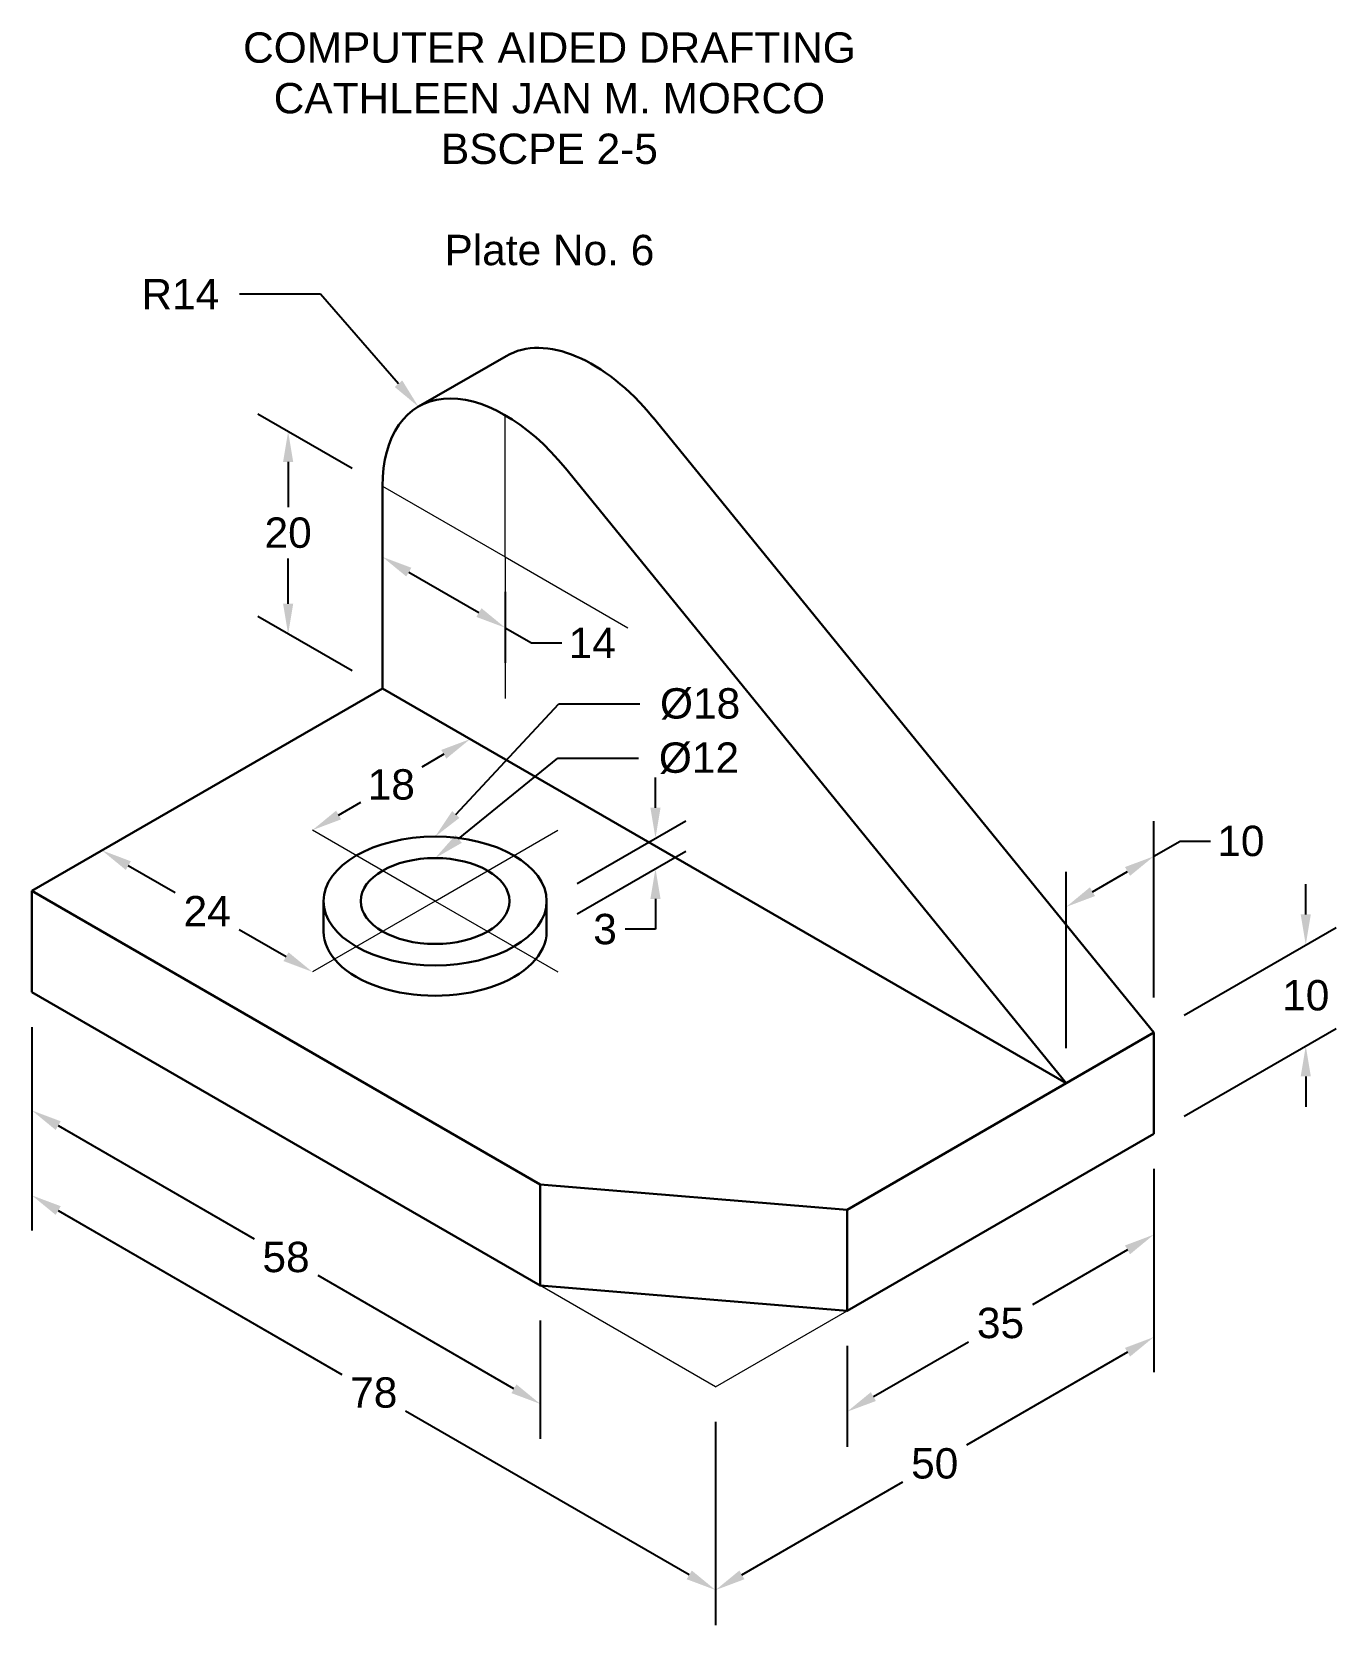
# Model space of a CAD drawing. Header units: millimetres. Extents: x -68 to 61, y -24 to 134.
import ezdxf
from ezdxf import colors
from ezdxf.entities.mleader import LeaderData, LeaderLine
from ezdxf.math import Vec2, Vec3

# ---------------------------------------------------------------- set-up
doc = ezdxf.new("R2010")
doc.units = ezdxf.units.MM
doc.header["$LTSCALE"] = 177.8
doc.header["$PDMODE"] = 35
doc.linetypes.add('CENTER2', pattern=[28.575, 19.05, -3.175, 3.175, -3.175])
for name, color, linetype, lineweight in [('centerline', 4, 'CENTER2', 13), ('Construction', 5, 'Continuous', 9), ('dimension', 3, 'Continuous', 13), ('object', 7, 'Continuous', 30)]:
    doc.layers.add(name, color=color, linetype=linetype, lineweight=lineweight)
doc.styles.get("Standard").update_dxf_attribs({"font": 'arial.ttf'})
doc.dimstyles.new('Copy of ISO-25', dxfattribs={"dimtxt": 3, "dimasz": 3, "dimexe": 3, "dimexo": 3, "dimgap": 1, "dimtad": 0, "dimtih": 1, "dimtoh": 1, "dimdec": 0, "dimzin": 1, "dimdsep": 46, "dimtxsty": 'Standard', "dimcen": 0, "dimadec": 0, "dimazin": 0, "dimtfac": 1, "dimtdec": 0, "dimtofl": 0, "dimtmove": 0, "dimatfit": 3, "dimfxl": 25.4, "dimarcsym": 0})

# ---------------------------------------------------------------- blocks, each defined once
blk = doc.blocks.new('*D1')
at = {"layer": 'Defpoints', "color": 0, "transparency": 16777216}
for p in [(-67.55, 39), (-17.32, 10), (-17.32, -1.69)]:
    blk.add_point(p, dxfattribs=at)
at = {"layer": 'dimension', "color": 0, "lineweight": -2, "transparency": 16777216}
for p, q in [((-67.55, 35.54), (-67.55, 23.85)), ((-64.95, 25.81), (-45.59, 14.63)), ((-19.92, -0.19), (-39.28, 10.99)), ((-17.32, 6.54), (-17.32, -5.15))]:
    blk.add_line(p, q, dxfattribs=at)
at = {"layer": 'dimension', "color": 0, "transparency": 16777216}
for points in [[(-64.7, 26.24), (-65.2, 25.38), (-67.55, 27.31)], [(-19.67, 0.24), (-20.17, -0.62), (-17.32, -1.69)]]:
    blk.add_solid(points, dxfattribs=at)
at = {"layer": 'dimension', "color": 0, "transparency": 16777216, "insert": (-42.44, 12.81), "char_height": 3, "attachment_point": 5}
blk.add_mtext('58', dxfattribs=at)
blk = doc.blocks.new('*D2')
at = {"layer": 'Defpoints', "color": 0, "transparency": 16777216}
for p in [(-5.94, 51.21), (-16.69, 48), (-16.69, 45)]:
    blk.add_point(p, dxfattribs=at)
at = {"layer": 'dimension', "color": 0, "lineweight": -2, "transparency": 16777216}
for p, q in [((-5.94, 57.21), (-5.94, 60.21)), ((-13.69, 49.73), (-2.94, 55.94)), ((-13.69, 46.73), (-2.94, 52.94)), ((-5.94, 48.21), (-5.94, 45.21)), ((-5.94, 45.21), (-8.94, 45.21))]:
    blk.add_line(p, q, dxfattribs=at)
at = {"layer": 'dimension', "color": 0, "transparency": 16777216}
for points in [[(-6.44, 57.21), (-5.44, 57.21), (-5.94, 54.21)], [(-6.44, 48.21), (-5.44, 48.21), (-5.94, 51.21)]]:
    blk.add_solid(points, dxfattribs=at)
at = {"layer": 'dimension', "color": 0, "transparency": 16777216, "insert": (-10.92, 45.21), "char_height": 3, "attachment_point": 5}
blk.add_mtext('3', dxfattribs=at)
blk = doc.blocks.new('*D3')
at = {"layer": 'Defpoints', "color": 0, "transparency": 16777216}
for p in [(43.3, 52.42), (43.3, 35), (34.64, 30)]:
    blk.add_point(p, dxfattribs=at)
at = {"layer": 'dimension', "color": 0, "lineweight": -2, "transparency": 16777216}
for p, q in [((43.3, 38.46), (43.3, 55.89)), ((43.3, 52.42), (45.9, 53.92)), ((45.9, 53.92), (48.9, 53.92)), ((34.64, 33.46), (34.64, 50.89)), ((37.24, 48.92), (40.7, 50.92))]:
    blk.add_line(p, q, dxfattribs=at)
at = {"layer": 'dimension', "color": 0, "transparency": 16777216}
for points in [[(40.45, 51.36), (40.95, 50.49), (43.3, 52.42)], [(36.99, 49.36), (37.49, 48.49), (34.64, 47.42)]]:
    blk.add_solid(points, dxfattribs=at)
at = {"layer": 'dimension', "color": 0, "transparency": 16777216, "insert": (51.9, 53.92), "char_height": 3, "attachment_point": 5}
blk.add_mtext('10', dxfattribs=at)
blk = doc.blocks.new('*D4')
at = {"layer": 'Defpoints', "color": 0, "transparency": 16777216}
for p in [(-24.25, 64), (-39.84, 55), (-39.84, 55)]:
    blk.add_point(p, dxfattribs=at)
at = {"layer": 'dimension', "color": 0, "lineweight": -2, "transparency": 16777216}
for p, q in [((-26.85, 62.5), (-29.03, 61.24)), ((-37.24, 56.5), (-35.05, 57.76))]:
    blk.add_line(p, q, dxfattribs=at)
at = {"layer": 'dimension', "color": 0, "transparency": 16777216}
for points in [[(-27.1, 62.93), (-26.6, 62.07), (-24.25, 64)], [(-37.49, 56.93), (-36.99, 56.07), (-39.84, 55)]]:
    blk.add_solid(points, dxfattribs=at)
at = {"layer": 'dimension', "color": 0, "transparency": 16777216, "insert": (-32.04, 59.5), "char_height": 3, "attachment_point": 5}
blk.add_mtext('18', dxfattribs=at)
blk = doc.blocks.new('*D5')
at = {"layer": 'Defpoints', "color": 0, "transparency": 16777216}
for p in [(-60.62, 53), (-39.84, 41), (-39.84, 41)]:
    blk.add_point(p, dxfattribs=at)
at = {"layer": 'dimension', "color": 0, "lineweight": -2, "transparency": 16777216}
for p, q in [((-58.02, 51.5), (-53.4, 48.83)), ((-42.44, 42.5), (-47.06, 45.17))]:
    blk.add_line(p, q, dxfattribs=at)
at = {"layer": 'dimension', "color": 0, "transparency": 16777216}
for points in [[(-57.77, 51.93), (-58.27, 51.07), (-60.62, 53)], [(-42.19, 42.93), (-42.69, 42.07), (-39.84, 41)]]:
    blk.add_solid(points, dxfattribs=at)
at = {"layer": 'dimension', "color": 0, "transparency": 16777216, "insert": (-50.23, 47), "char_height": 3, "attachment_point": 5}
blk.add_mtext('24', dxfattribs=at)
blk = doc.blocks.new('*D7')
at = {"layer": 'Defpoints', "color": 0, "transparency": 16777216}
for p in [(-32.91, 89), (-42.23, 74.38), (-32.91, 69)]:
    blk.add_point(p, dxfattribs=at)
at = {"layer": 'dimension', "color": 0, "lineweight": -2, "transparency": 16777216}
for p, q in [((-35.91, 90.73), (-45.23, 96.11)), ((-42.23, 91.38), (-42.23, 86.91)), ((-42.23, 77.38), (-42.23, 81.85)), ((-35.91, 70.73), (-45.23, 76.11))]:
    blk.add_line(p, q, dxfattribs=at)
at = {"layer": 'dimension', "color": 0, "transparency": 16777216}
for points in [[(-42.73, 91.38), (-41.73, 91.38), (-42.23, 94.38)], [(-42.73, 77.38), (-41.73, 77.38), (-42.23, 74.38)]]:
    blk.add_solid(points, dxfattribs=at)
at = {"layer": 'dimension', "color": 0, "transparency": 16777216, "insert": (-42.23, 84.38), "char_height": 3, "attachment_point": 5}
blk.add_mtext('20', dxfattribs=at)
blk = doc.blocks.new('*D8')
at = {"layer": 'Defpoints', "color": 0, "transparency": 16777216}
for p in [(43.3, 35), (58.31, 33.67), (43.3, 25)]:
    blk.add_point(p, dxfattribs=at)
at = {"layer": 'dimension', "color": 0, "lineweight": -2, "transparency": 16777216}
for p, q in [((58.31, 46.67), (58.31, 49.67)), ((46.3, 36.73), (61.31, 45.4)), ((46.3, 26.73), (61.31, 35.4)), ((58.31, 30.67), (58.31, 27.67))]:
    blk.add_line(p, q, dxfattribs=at)
at = {"layer": 'dimension', "color": 0, "transparency": 16777216}
for points in [[(57.81, 46.67), (58.81, 46.67), (58.31, 43.67)], [(57.81, 30.67), (58.81, 30.67), (58.31, 33.67)]]:
    blk.add_solid(points, dxfattribs=at)
at = {"layer": 'dimension', "color": 0, "transparency": 16777216, "insert": (58.31, 38.67), "char_height": 3, "attachment_point": 5}
blk.add_mtext('10', dxfattribs=at)
blk = doc.blocks.new('*D9')
at = {"layer": 'Defpoints', "color": 0, "transparency": 16777216}
for p in [(43.3, 25), (12.99, 7.5), (12.99, -2.46)]:
    blk.add_point(p, dxfattribs=at)
at = {"layer": 'dimension', "color": 0, "lineweight": -2, "transparency": 16777216}
for p, q in [((43.3, 21.54), (43.3, 11.57)), ((40.7, 13.54), (31.3, 8.11)), ((12.99, 4.04), (12.99, -5.93)), ((15.59, -0.96), (24.99, 4.46))]:
    blk.add_line(p, q, dxfattribs=at)
at = {"layer": 'dimension', "color": 0, "transparency": 16777216}
for points in [[(40.45, 13.97), (40.95, 13.1), (43.3, 15.04)], [(15.34, -0.53), (15.84, -1.4), (12.99, -2.46)]]:
    blk.add_solid(points, dxfattribs=at)
at = {"layer": 'dimension', "color": 0, "transparency": 16777216, "insert": (28.15, 6.29), "char_height": 3, "attachment_point": 5}
blk.add_mtext('35', dxfattribs=at)
blk = doc.blocks.new('*D10')
at = {"layer": 'Defpoints', "color": 0, "transparency": 16777216}
for p in [(-67.55, 39), (0, 0), (0, -20.08)]:
    blk.add_point(p, dxfattribs=at)
at = {"layer": 'dimension', "color": 0, "lineweight": -2, "transparency": 16777216}
for p, q in [((-67.55, 35.54), (-67.55, 15.45)), ((-64.95, 17.42), (-36.91, 1.23)), ((-2.6, -18.58), (-30.64, -2.39)), ((0, -3.46), (0, -23.55))]:
    blk.add_line(p, q, dxfattribs=at)
at = {"layer": 'dimension', "color": 0, "transparency": 16777216}
for points in [[(-64.7, 17.85), (-65.2, 16.99), (-67.55, 18.92)], [(-2.35, -18.15), (-2.85, -19.01), (0, -20.08)]]:
    blk.add_solid(points, dxfattribs=at)
at = {"layer": 'dimension', "color": 0, "transparency": 16777216, "insert": (-33.77, -0.58), "char_height": 3, "attachment_point": 5}
blk.add_mtext('78', dxfattribs=at)
blk = doc.blocks.new('*D11')
at = {"layer": 'Defpoints', "color": 0, "transparency": 16777216}
for p in [(43.3, 25), (43.3, 4.92), (0, 0)]:
    blk.add_point(p, dxfattribs=at)
at = {"layer": 'dimension', "color": 0, "lineweight": -2, "transparency": 16777216}
for p, q in [((43.3, 21.54), (43.3, 1.45)), ((40.7, 3.42), (24.79, -5.77)), ((0, -3.46), (0, -23.55)), ((2.6, -18.58), (18.51, -9.4))]:
    blk.add_line(p, q, dxfattribs=at)
at = {"layer": 'dimension', "color": 0, "transparency": 16777216}
for points in [[(40.45, 3.85), (40.95, 2.99), (43.3, 4.92)], [(2.35, -18.15), (2.85, -19.01), (0, -20.08)]]:
    blk.add_solid(points, dxfattribs=at)
at = {"layer": 'dimension', "color": 0, "transparency": 16777216, "insert": (21.65, -7.58), "char_height": 3, "attachment_point": 5}
blk.add_mtext('50', dxfattribs=at)
blk = doc.blocks.new('*D20')
at = {"layer": 'Defpoints', "color": 0, "transparency": 16777216}
for p in [(-32.91, 89), (-20.78, 82), (-20.78, 75)]:
    blk.add_point(p, dxfattribs=at)
at = {"layer": 'dimension', "color": 0, "lineweight": -2, "transparency": 16777216}
for p, q in [((-32.91, 85.54), (-32.91, 78.54)), ((-30.31, 80.5), (-23.38, 76.5)), ((-20.78, 78.54), (-20.78, 71.54)), ((-20.78, 75), (-18.19, 73.5)), ((-18.19, 73.5), (-15.19, 73.5))]:
    blk.add_line(p, q, dxfattribs=at)
at = {"layer": 'dimension', "color": 0, "transparency": 16777216}
for points in [[(-30.06, 80.93), (-30.56, 80.07), (-32.91, 82)], [(-23.13, 76.93), (-23.63, 76.07), (-20.78, 75)]]:
    blk.add_solid(points, dxfattribs=at)
at = {"layer": 'dimension', "color": 0, "transparency": 16777216, "insert": (-12.19, 73.5), "char_height": 3, "attachment_point": 5}
blk.add_mtext('14', dxfattribs=at)

msp = doc.modelspace()

# ---------------------------------------------------------------- linework, layer by layer
at = {"layer": 'centerline'}
for p, q in [((-20.78, 82), (-20.78, 96)), ((-32.91, 89), (-20.78, 82)), ((-20.78, 82), (-20.78, 68)), ((-20.78, 82), (-8.66, 75)), ((-27.71, 48), (-39.84, 55)), ((-27.71, 48), (-15.59, 55)), ((-27.71, 48), (-39.84, 41)), ((-27.71, 48), (-15.59, 41))]:
    msp.add_line(p, q, dxfattribs=at)
at = {"layer": 'Construction'}
for q in [(-17.32, 10), (12.99, 7.5)]:
    msp.add_line((0, 0), q, dxfattribs=at)
at = {"layer": 'object'}
for p, q in [((-29.36, 96.85), (-20.7, 101.85)), ((43.3, 35), (-6.17, 95.76)), ((34.64, 30), (-14.83, 90.76)), ((-32.91, 69), (-32.91, 89)), ((-67.55, 49), (-32.91, 69)), ((34.64, 30), (-32.91, 69)), ((-17.32, 20), (-67.55, 49)), ((-67.55, 49), (-67.55, 39)), ((-38.74, 45), (-38.74, 48)), ((-16.69, 45), (-16.69, 48)), ((-17.32, 10), (-67.55, 39)), ((12.99, 17.5), (43.3, 35)), ((43.3, 35), (43.3, 25)), ((12.99, 7.5), (43.3, 25)), ((-17.32, 10), (-17.32, 20)), ((-17.32, 20), (12.99, 17.5)), ((12.99, 7.5), (12.99, 17.5)), ((-17.32, 10), (12.99, 7.5))]:
    msp.add_line(p, q, dxfattribs=at)
for centre, major_axis, start_param, end_param in [((-12.12, 87), (8.57, -14.85), 8.126155, 9.424778), ((-20.78, 82), (8.57, -14.85), 8.126155, 10.210176), ((-27.71, 45), (-11.02, 0), 6.283185, 9.424778)]:
    msp.add_ellipse(centre, major_axis=major_axis, ratio=0.57735, start_param=start_param, end_param=end_param, dxfattribs=at)
for major_axis in [(-11.02, 0), (-7.35, 0)]:
    msp.add_ellipse((-27.71, 48), major_axis=major_axis, ratio=0.57735, dxfattribs=at)

# ---------------------------------------------------------------- texts
at = {"layer": 'object', "insert": (-77.86, 133.83), "char_height": 3, "attachment_point": 1}
msp.add_mtext_dynamic_manual_height_columns('\\pxqc;{\\C0;COMPUTER AIDED DRAFTING\\PCATHLEEN JAN M. MORCO\\PBSCPE 2-5\\P\\PPlate No. 6}', width=122.8884, gutter_width=317.5, heights=[24.55], dxfattribs=at)

# ---------------------------------------------------------------- dimensions: what is measured, and where the dimension line sits
at = {"layer": 'dimension'}
for p1, p2, distance, picture, middle in [((-32.91, 89), (-32.91, 69), -9.32, '*D7', (-42.23, 84.38)), ((-32.91, 89), (-20.78, 82), -6.06, '*D20', (-12.19, 73.5)), ((-24.25, 64), (-39.84, 55), 0, '*D4', (-32.04, 59.5)), ((-16.69, 48), (-16.69, 45), 10.75, '*D2', (-10.92, 45.21)), ((34.64, 30), (43.3, 35), 15.09, '*D3', (51.9, 53.92)), ((-60.62, 53), (-39.84, 41), 0, '*D5', (-50.23, 47)), ((-67.55, 39), (-17.32, 10), -10.12, '*D1', (-42.44, 12.81)), ((-67.55, 39), (0, 0), -17.39, '*D10', (-33.77, -0.58)), ((0, 0), (43.3, 25), -17.39, '*D11', (21.65, -7.58)), ((43.3, 25), (12.99, 7.5), 8.63, '*D9', (28.15, 6.29))]:
    dim = msp.add_aligned_dim(p1=p1, p2=p2, distance=distance, dimstyle='Copy of ISO-25', dxfattribs=at)
    dim.commit()
    dim.dimension.update_dxf_attribs({"geometry": picture, "text_midpoint": middle})
dim = msp.add_linear_dim(base=(58.31, 33.67), p1=(43.3, 35), p2=(43.3, 25), angle=270, dimstyle='Copy of ISO-25', dxfattribs=at)
dim.commit()
dim.dimension.update_dxf_attribs({"geometry": '*D8', "text_midpoint": (58.31, 38.67), "dimtype": 161})

# ---------------------------------------------------------------- leaders
ml = msp.add_multileader_mtext('Standard', dxfattribs=at)
ml.set_content('R14', color=256)
ml.set_leader_properties(linetype='Continuous')
ml.build(insert=Vec2(0, 0))
ml.multileader.update_dxf_attribs({"arrow_head_size": 3})
ctx = ml.context
ctx.base_point, ctx.char_height, ctx.arrow_head_size, ctx.plane_origin = Vec3(-58.2, 107.97), 3, 3, Vec3(-29.36, 96.85)
ctx.text_align_type = 2
notes = []
notes.append((ctx, [(0, (1, 1, 0), (-39.04, 107.97), (-1, 0), 8, [(0, [(-29.36, 96.85)], 0, [])])]))
ctx.mtext.insert, ctx.mtext.alignment, ctx.mtext.flow_direction = Vec3(-49.04, 109.47), 3, 5
ml = msp.add_multileader_mtext('Standard', dxfattribs=at)
ml.set_content('%%C18', color=256)
ml.set_leader_properties(linetype='Continuous')
ml.build(insert=Vec2(0, 0))
ml.multileader.update_dxf_attribs({"arrow_head_size": 3})
ctx = ml.context
ctx.base_point, ctx.char_height, ctx.arrow_head_size, ctx.plane_origin = Vec3(-7.49, 67.47), 3, 3, Vec3(-27.71, 54.36)
notes.append((ctx, [(0, (1, 1, 0), (-15.49, 67.47), (1, 0), 8, [(0, [(-27.71, 54.36)], 0, [])])]))
ctx.mtext.insert, ctx.mtext.flow_direction = Vec3(-5.49, 69.03), 5
ml = msp.add_multileader_mtext('Standard', dxfattribs=at)
ml.set_content('%%C12', color=256)
ml.set_leader_properties(linetype='Continuous')
ml.build(insert=Vec2(0, 0))
ml.multileader.update_dxf_attribs({"arrow_head_size": 3})
ctx = ml.context
ctx.base_point, ctx.char_height, ctx.arrow_head_size, ctx.plane_origin = Vec3(-7.6, 62.11), 3, 3, Vec3(-27.71, 52.24)
notes.append((ctx, [(0, (1, 1, 0), (-15.6, 62.11), (1, 0), 8, [(0, [(-27.71, 52.24)], 0, [])])]))
ctx.mtext.insert, ctx.mtext.flow_direction = Vec3(-5.6, 63.67), 5
for ctx, leaders in notes:
    for number, flags, end, landing, length, lines in leaders:
        leader = LeaderData()
        leader.index, (leader.has_last_leader_line, leader.has_dogleg_vector, leader.attachment_direction) = number, flags
        leader.last_leader_point, leader.dogleg_vector, leader.dogleg_length = Vec3(end), Vec3(landing), length
        for number, points, colour, breaks in lines:
            line = LeaderLine()
            line.index, line.vertices, line.color, line.breaks = number, Vec3.list(points), colors.encode_raw_color(colour), breaks
            leader.lines.append(line)
        ctx.leaders.append(leader)

doc.saveas('drawing.dxf')
